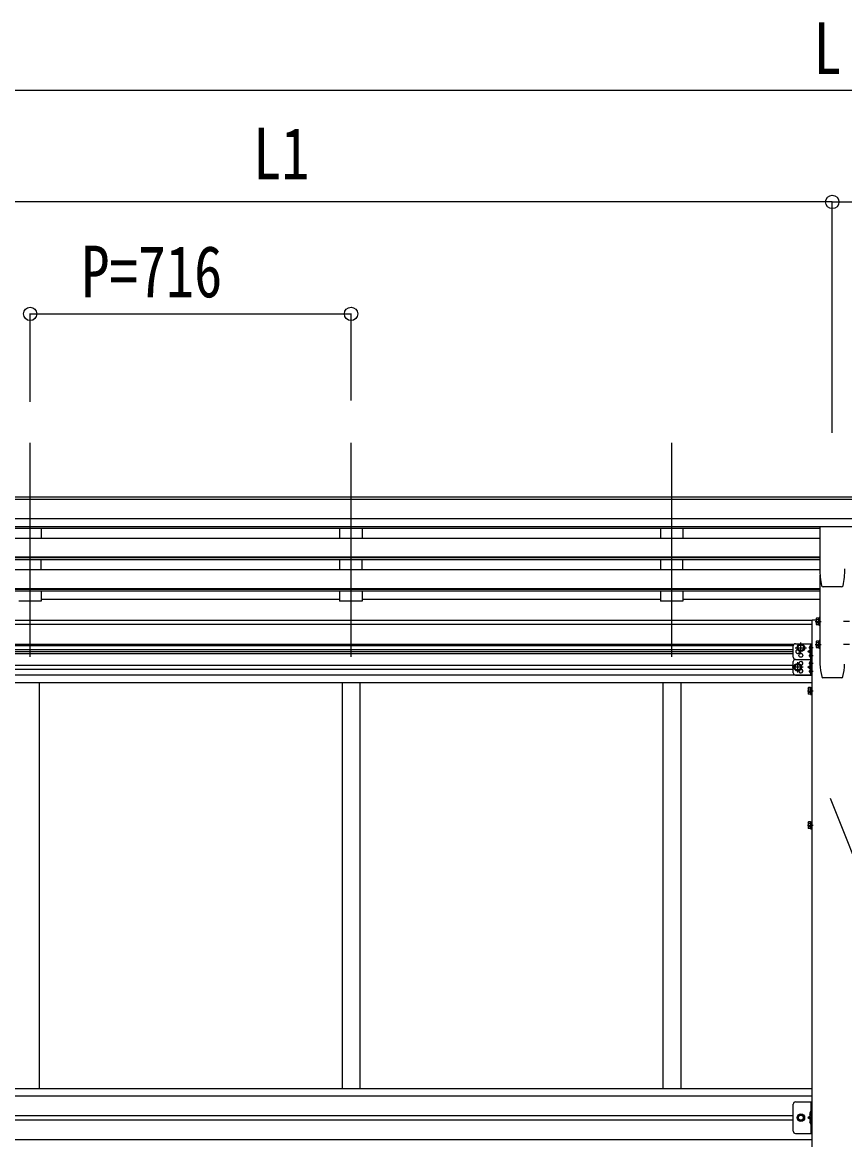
# Model space of a CAD drawing. Units: millimetres, scale not verified. Extents: x -14718 to 14718, y -10395 to 10395.
# Drawn here: x -2460 to -625, y -2684 to -188 of the extents above; entities that cross this region are included whole.
import ezdxf
from ezdxf.enums import TextEntityAlignment as Align

# ---------------------------------------------------------------- set-up
doc = ezdxf.new("R2010")
doc.units = ezdxf.units.MM
doc.header["$LTSCALE"] = 40
for name, color, linetype in [('0-3_YKK_12', 2, 'Continuous'), ('0-4_YKK_13', 4, 'Continuous'), ('0-5_YKK_A1', 4, 'Continuous'), ('0-6_YKK_D', 6, 'Continuous')]:
    doc.layers.add(name, color=color, linetype=linetype)
doc.styles.add('ＭＳ ゴシック', font='')
doc.styles.get('ＭＳ ゴシック').set_extended_font_data('MS Gothic')

msp = doc.modelspace()

# ---------------------------------------------------------------- linework, layer by layer
at = {"layer": '0-3_YKK_12'}
for p, q in [((-2443.47, -1127.33), (-2443.47, -1604.85)), ((-1727.47, -1127.33), (-1727.47, -1604.85)), ((-1011.47, -1127.33), (-1011.47, -1604.85))]:
    msp.add_line(p, q, dxfattribs=at)
at = {"layer": '0-4_YKK_13'}
for p, q in [((-680.97, -1315.57), (-680.97, -1408.66)), ((-625.47, -1315.07), (-680.47, -1315.07)), ((-629.1, -1446.38), (-629.08, -1446.42)), ((-673.42, -1449.13), (-673.44, -1449.16)), ((-632.49, -1449.16), (-673.44, -1449.16)), ((-632.49, -1449.16), (-632.52, -1449.13)), ((-689.17, -1519.55), (-688.59, -1518.55)), ((-689.17, -1519.55), (-689.17, -1532.55)), ((-683.67, -1518.55), (-688.59, -1518.55)), ((-683.67, -1518.35), (-683.67, -1533.75)), ((-683.67, -1518.35), (-682.07, -1518.35)), ((-683.67, -1518.55), (-683.67, -1533.56)), ((-683.67, -1522.05), (-683.67, -1530.05)), ((-690.97, -1526.05), (-677.97, -1526.05)), ((-689.17, -1532.55), (-688.59, -1533.56)), ((-683.67, -1522.3), (-688.59, -1522.3)), ((-683.67, -1529.8), (-688.59, -1529.8)), ((-683.67, -1533.56), (-688.59, -1533.56)), ((-683.67, -1533.75), (-682.07, -1533.75)), ((-614.97, -1526.05), (-627.97, -1526.05)), ((-689.17, -1570.91), (-688.59, -1569.9)), ((-689.17, -1570.91), (-689.17, -1583.91)), ((-683.67, -1569.9), (-688.59, -1569.9)), ((-683.67, -1569.71), (-683.67, -1585.11)), ((-683.67, -1569.71), (-682.07, -1569.71)), ((-683.67, -1569.9), (-683.67, -1584.92)), ((-740.17, -1605.84), (-740.17, -1580.84)), ((-735.67, -1584.84), (-710.66, -1584.84)), ((-735.17, -1575.84), (-698.17, -1575.84)), ((-723.17, -1596.34), (-723.17, -1573.34)), ((-700.67, -1593.34), (-707.67, -1593.34)), ((-705.55, -1584.34), (-695.67, -1584.34)), ((-703.85, -1583.84), (-703.05, -1583.89)), ((-703.85, -1584.85), (-703.05, -1584.8)), ((-703.05, -1583.89), (-703.05, -1584.8)), ((-701.36, -1579.69), (-701.17, -1579.69)), ((-701.36, -1589), (-701.17, -1589)), ((-700.67, -1610.84), (-700.67, -1575.84)), ((-700.67, -1588.5), (-700.67, -1580.19)), ((-698.17, -1610.84), (-698.17, -1575.84)), ((-690.97, -1577.41), (-677.97, -1577.41)), ((-689.17, -1583.91), (-688.59, -1584.92)), ((-683.67, -1573.66), (-688.59, -1573.66)), ((-683.67, -1581.16), (-688.59, -1581.16)), ((-683.67, -1584.92), (-688.59, -1584.92)), ((-683.67, -1573.41), (-683.67, -1581.41)), ((-683.67, -1585.11), (-682.07, -1585.11)), ((-614.97, -1577.41), (-627.97, -1577.41)), ((-740.17, -1640.84), (-740.17, -1615.84)), ((-735.17, -1610.84), (-698.17, -1610.84)), ((-735.17, -1610.84), (-698.17, -1610.84)), ((-730.17, -1639.84), (-730.17, -1616.84)), ((-705.55, -1602.34), (-695.67, -1602.34)), ((-705.55, -1619.34), (-695.67, -1619.34)), ((-703.85, -1601.84), (-703.05, -1601.89)), ((-703.85, -1602.85), (-703.05, -1602.79)), ((-703.85, -1618.84), (-703.05, -1618.89)), ((-703.85, -1619.85), (-703.05, -1619.8)), ((-703.05, -1601.89), (-703.05, -1602.79)), ((-703.05, -1618.89), (-703.05, -1619.8)), ((-701.36, -1597.69), (-701.17, -1597.69)), ((-701.36, -1607), (-701.17, -1607)), ((-701.36, -1614.69), (-701.17, -1614.69)), ((-700.67, -1606.5), (-700.67, -1598.19)), ((-700.67, -1645.84), (-700.67, -1610.84)), ((-700.67, -1623.5), (-700.67, -1615.19)), ((-698.17, -1616.59), (-700.67, -1616.59)), ((-698.17, -1645.84), (-698.17, -1610.84)), ((-717.66, -1628.34), (-742.67, -1628.34)), ((-735.17, -1645.84), (-698.17, -1645.84)), ((-700.67, -1628.34), (-707.67, -1628.34)), ((-705.55, -1637.34), (-695.67, -1637.34)), ((-703.85, -1636.84), (-703.05, -1636.89)), ((-703.85, -1637.85), (-703.05, -1637.79)), ((-703.05, -1636.89), (-703.05, -1637.79)), ((-701.36, -1624), (-701.17, -1624)), ((-701.36, -1632.69), (-701.17, -1632.69)), ((-701.36, -1642), (-701.17, -1642)), ((-698.17, -1622.09), (-700.67, -1622.09)), ((-700.67, -1641.5), (-700.67, -1633.19)), ((-698.17, -1634.59), (-700.67, -1634.59)), ((-698.17, -1640.09), (-700.67, -1640.09)), ((-708.67, -1681.44), (-695.67, -1681.44)), ((-706.87, -1674.94), (-706.29, -1673.93)), ((-706.87, -1674.94), (-706.87, -1687.94)), ((-706.87, -1687.94), (-706.29, -1688.94)), ((-701.37, -1673.93), (-706.29, -1673.93)), ((-701.37, -1677.68), (-706.29, -1677.68)), ((-701.37, -1685.19), (-706.29, -1685.19)), ((-701.37, -1688.94), (-706.29, -1688.94)), ((-701.37, -1673.74), (-701.37, -1689.14)), ((-701.37, -1673.74), (-699.77, -1673.74)), ((-701.37, -1673.93), (-701.37, -1688.94)), ((-701.37, -1677.44), (-701.37, -1685.44)), ((-701.37, -1689.14), (-699.77, -1689.14)), ((-708.67, -1981.44), (-695.67, -1981.44)), ((-706.87, -1974.94), (-706.29, -1973.93)), ((-706.87, -1974.94), (-706.87, -1987.94)), ((-706.87, -1987.94), (-706.29, -1988.94)), ((-701.37, -1973.93), (-706.29, -1973.93)), ((-701.37, -1977.68), (-706.29, -1977.68)), ((-701.37, -1985.19), (-706.29, -1985.19)), ((-701.37, -1988.94), (-706.29, -1988.94)), ((-701.37, -1973.74), (-701.37, -1989.14)), ((-701.37, -1973.74), (-699.77, -1973.74)), ((-701.37, -1973.93), (-701.37, -1988.94)), ((-701.37, -1977.44), (-701.37, -1985.44)), ((-701.37, -1989.14), (-699.77, -1989.14)), ((-740.17, -2664.44), (-740.17, -2604.44)), ((-735.17, -2599.44), (-698.17, -2599.44)), ((-700.67, -2599.44), (-700.67, -2669.44)), ((-700.67, -2629.44), (-707.67, -2634.44)), ((-700.67, -2634.44), (-707.67, -2634.44)), ((-700.67, -2639.44), (-707.67, -2634.44)), ((-701.17, -2621.44), (-701.97, -2621.58)), ((-701.17, -2629.44), (-701.97, -2629.29)), ((-701.17, -2639.44), (-701.97, -2639.58)), ((-701.17, -2629.44), (-700.67, -2629.35)), ((-701.17, -2647.44), (-701.97, -2647.29)), ((-701.17, -2647.44), (-700.67, -2647.35))]:
    msp.add_line(p, q, dxfattribs=at)
for points in [[(-680.97, -1315.57), (-680.96, -1315.49), (-680.94, -1315.4), (-680.9, -1315.32), (-680.85, -1315.25), (-680.79, -1315.19), (-680.72, -1315.14), (-680.64, -1315.1), (-680.55, -1315.08), (-680.47, -1315.07)], [(-730.67, -1584.84), (-726.92, -1578.34), (-719.41, -1578.34), (-715.66, -1584.84)], [(-730.67, -1584.84), (-726.92, -1591.34), (-719.41, -1591.34), (-715.66, -1584.84)], [(-701.55, -1597.72), (-707.67, -1593.34), (-701.55, -1588.98)], [(-722.66, -1628.34), (-726.41, -1621.84), (-733.92, -1621.84), (-737.67, -1628.34)], [(-722.66, -1628.34), (-726.41, -1634.84), (-733.92, -1634.84), (-737.67, -1628.34)], [(-701.55, -1632.72), (-707.67, -1628.34), (-701.55, -1623.98)], [(-735.17, -2669.44), (-698.17, -2669.44), (-698.17, -2599.44)], [(-700.28, -2625.44), (-700.91, -2624.25), (-703.15, -2623.14)], [(-700.28, -2625.44), (-700.91, -2626.62), (-703.15, -2627.74)], [(-700.28, -2643.44), (-700.91, -2642.25), (-703.15, -2641.14)], [(-700.28, -2643.44), (-700.91, -2644.62), (-703.15, -2645.74)], [(-701.17, -2629.44), (-701.17, -2621.44), (-700.67, -2621.52), (-700.67, -2629.35)], [(-701.17, -2647.44), (-701.17, -2639.44), (-700.67, -2639.52), (-700.67, -2647.35)]]:
    msp.add_lwpolyline(points, dxfattribs=at)
for points in [[(-680.47, -1534.55), (-680.47, -1517.55), (-682.07, -1517.55), (-682.07, -1534.55)], [(-680.47, -1585.91), (-680.47, -1568.91), (-682.07, -1568.91), (-682.07, -1585.91)], [(-698.17, -1689.94), (-698.17, -1672.94), (-699.77, -1672.94), (-699.77, -1689.94)], [(-698.17, -1989.94), (-698.17, -1972.94), (-699.77, -1972.94), (-699.77, -1989.94)], [(-715.66, -2634.44), (-719.41, -2640.94), (-726.92, -2640.94), (-730.67, -2634.44), (-726.92, -2627.94), (-719.41, -2627.94)]]:
    msp.add_lwpolyline(points, close=True, dxfattribs=at)
for centre, radius in [((-723.17, -1584.84), 8.5), ((-723.17, -1584.84), 7.5), ((-723.17, -1584.84), 6.5), ((-730.17, -1628.34), 8.5), ((-730.17, -1628.34), 7.5), ((-730.17, -1628.34), 6.5), ((-723.17, -1601.84), 4.25), ((-723.17, -2634.44), 8.5), ((-723.17, -2634.44), 7.5), ((-723.17, -2634.44), 6.5), ((-723.17, -2634.44), 5.5)]:
    msp.add_circle(centre, radius, dxfattribs=at)
for centre, radius, start, end in [((-505.47, -1408.66), 175.5, 180, 192.42235), ((-800.47, -1408.66), 175.5, 347.57765, 0), ((-673.44, -1445.66), 3.5, 192.42235, 270), ((-632.49, -1445.66), 3.5, 270, 347.57765), ((-685.85, -1520.42), 3.32, 145.61575, 214.38425), ((-676.75, -1526.05), 12.42, 162.41205, 197.58795), ((-685.85, -1531.68), 3.32, 145.61575, 214.38425), ((-685.85, -1571.78), 3.32, 145.61575, 214.38425), ((-735.17, -1580.84), 5, 90, 180), ((-730.17, -1593.34), 4.25, 94.76077, 6.29431), ((-697.87, -1584.35), 6, 132.23581, 175.17204), ((-697.87, -1584.35), 6, 184.82796, 227.76419), ((-701.36, -1580.5), 0.8, 90, 132.23581), ((-701.36, -1588.2), 0.8, 227.76419, 270), ((-701.17, -1580.19), 0.5, 0, 90), ((-701.17, -1588.5), 0.5, 270, 0), ((-676.75, -1577.41), 12.42, 162.41205, 197.58795), ((-685.85, -1583.04), 3.32, 145.61575, 214.38425), ((-735.17, -1605.84), 5, 180, 270), ((-735.17, -1615.84), 5, 90, 180), ((-723.17, -1619.84), 4.25, 274.76077, 186.29431), ((-697.87, -1602.34), 6, 132.23581, 175.17204), ((-697.87, -1602.34), 6, 184.82796, 227.76419), ((-697.87, -1619.35), 6, 132.23581, 175.17204), ((-697.87, -1619.35), 6, 184.82796, 227.76419), ((-701.36, -1598.49), 0.8, 90, 132.23581), ((-701.36, -1606.2), 0.8, 227.76419, 270), ((-701.36, -1615.5), 0.8, 90, 132.23581), ((-701.17, -1598.19), 0.5, 0, 90), ((-701.17, -1606.5), 0.5, 270, 0), ((-701.17, -1615.19), 0.5, 0, 90), ((-735.17, -1640.84), 5, 180, 270), ((-723.17, -1636.84), 4.25, 173.70569, 85.23923), ((-697.87, -1637.34), 6, 132.23581, 175.17204), ((-697.87, -1637.34), 6, 184.82796, 227.76419), ((-701.36, -1623.2), 0.8, 227.76419, 270), ((-701.36, -1633.49), 0.8, 90, 132.23581), ((-701.36, -1641.2), 0.8, 227.76419, 270), ((-701.17, -1623.5), 0.5, 270, 0), ((-701.17, -1633.19), 0.5, 0, 90), ((-701.17, -1641.5), 0.5, 270, 0), ((-703.55, -1675.81), 3.32, 145.61575, 214.38425), ((-694.45, -1681.44), 12.42, 162.41205, 197.58795), ((-703.55, -1687.06), 3.32, 145.61575, 214.38425), ((-703.55, -1975.81), 3.32, 145.61575, 214.38425), ((-694.45, -1981.44), 12.42, 162.41205, 197.58795), ((-703.55, -1987.06), 3.32, 145.61575, 214.38425), ((-735.17, -2604.44), 5, 90, 180), ((-697.07, -2625.44), 6.5, 147.94412, 212.05588), ((-697.07, -2643.44), 6.5, 147.94412, 212.05588), ((-701.81, -2622.46), 0.9, 100, 147.94412), ((-701.81, -2628.41), 0.9, 212.05588, 260), ((-701.81, -2640.46), 0.9, 100, 147.94412), ((-735.17, -2664.44), 5, 180, 270), ((-701.81, -2646.41), 0.9, 212.05588, 260)]:
    msp.add_arc(centre, radius, start, end, dxfattribs=at)
at = {"layer": '0-5_YKK_A1'}
for p, q in [((1846.03, -1248.34), (-3152.97, -1248.34)), ((1846.03, -1253.56), (-3152.97, -1253.56)), ((1846.03, -1297.09), (-3152.97, -1297.09)), ((1846.03, -1314.94), (-3152.97, -1314.94)), ((-3025.47, -1318.19), (-680.97, -1318.19)), ((-2418.47, -1318.29), (-2418.47, -1340.25)), ((-1752.47, -1318.29), (-1752.47, -1340.25)), ((-1702.47, -1318.29), (-1702.47, -1340.25)), ((-1036.47, -1318.29), (-1036.47, -1340.25)), ((-986.47, -1318.29), (-986.47, -1340.25)), ((-3025.47, -1340.25), (-680.97, -1340.25)), ((-3025.47, -1382.13), (-680.97, -1382.13)), ((-3025.47, -1383.62), (-680.97, -1383.62)), ((-3025.47, -1387.94), (-680.97, -1387.94)), ((-2418.47, -1410.26), (-2418.47, -1387.94)), ((-1752.47, -1387.94), (-1752.47, -1410.26)), ((-1702.47, -1410.26), (-1702.47, -1387.94)), ((-1036.47, -1387.94), (-1036.47, -1410.26)), ((-986.47, -1410.26), (-986.47, -1387.94)), ((-3159.47, -1410.26), (-680.96, -1410.26)), ((-680.47, -1421.9), (-680.47, -1621.27)), ((-3009.27, -1458.05), (-680.47, -1458.05)), ((-3007.62, -1452.23), (-680.47, -1452.23)), ((-3007.37, -1453.73), (-680.47, -1453.73)), ((-2418.47, -1458.05), (-2418.47, -1481.09)), ((-1752.47, -1458.05), (-1752.47, -1481.09)), ((-1702.47, -1458.05), (-1702.47, -1481.09)), ((-1036.47, -1458.05), (-1036.47, -1481.09)), ((-986.47, -1458.05), (-986.47, -1481.09)), ((-2418.47, -1481.09), (-2468.47, -1481.09)), ((-2418.47, -1476.15), (-1752.47, -1476.15)), ((-1702.47, -1481.09), (-1752.47, -1481.09)), ((-1702.47, -1476.15), (-1036.47, -1476.15)), ((-986.47, -1481.09), (-1036.47, -1481.09)), ((-986.47, -1476.15), (-680.47, -1476.15)), ((-3008.27, -1523.16), (-698.17, -1523.16)), ((-2851.49, -1532.25), (-698.17, -1532.25)), ((-698.17, -1522.94), (-689.17, -1522.94)), ((-698.17, -3926.94), (-698.17, -1522.94)), ((-2872.08, -1576.94), (-738.29, -1576.94)), ((-740.17, -1580.44), (-2872.08, -1580.44)), ((-740.17, -1589.44), (-2872.08, -1589.44)), ((-2872.08, -1592.94), (-740.17, -1592.94)), ((-2872.08, -1597.84), (-740.17, -1597.84)), ((-2952.27, -1632.84), (-740.17, -1632.84)), ((-698.17, -1646.34), (-2952.27, -1646.34)), ((-2872.07, -1623.84), (-740.17, -1623.84)), ((-2952.27, -1662.34), (-698.17, -1662.34)), ((-2422.97, -1662.34), (-2422.97, -2569.44)), ((-1746.97, -1662.34), (-1746.97, -2569.44)), ((-1706.97, -1662.34), (-1706.97, -2569.44)), ((-1030.97, -1662.34), (-1030.97, -2569.44)), ((-990.97, -1662.34), (-990.97, -2569.44)), ((-632.18, -1651.74), (-673.76, -1651.74)), ((-2952.27, -2569.44), (-698.17, -2569.44)), ((-2952.27, -2585.44), (-698.17, -2585.44)), ((-2952.27, -2629.94), (-740.17, -2629.94)), ((-2952.27, -2638.94), (-740.17, -2638.94)), ((-2952.27, -2683.44), (-698.17, -2683.44))]:
    msp.add_line(p, q, dxfattribs=at)
for centre, radius, start, end in [((-495.77, -1610.74), 185, 183.26341, 192.05152), ((-810.17, -1610.74), 185, 347.94848, 356.73659), ((-673.76, -1648.74), 3, 192.05152, 270), ((-632.18, -1648.74), 3, 270, 347.94848)]:
    msp.add_arc(centre, radius, start, end, dxfattribs=at)
at = {"layer": '0-6_YKK_D'}
for p, q in [((-3003.97, -339.29), (1698.03, -339.29)), ((-652.97, -589.29), (-3053.47, -589.29)), ((-652.97, -1104.77), (-652.97, -588.29)), ((-652.97, -1104.77), (-652.97, -588.29)), ((-652.97, -589.29), (1747.53, -589.29)), ((-2442.97, -1035.91), (-2442.97, -838.29)), ((-2442.97, -839.29), (-1726.97, -839.29)), ((-1726.97, -1033.02), (-1726.97, -838.29)), ((-657.83, -1920.69), (-490.98, -2340.5))]:
    msp.add_line(p, q, dxfattribs=at)
for centre in [(-652.97, -589.29), (-652.97, -589.29), (-2442.97, -839.29), (-1726.97, -839.29)]:
    msp.add_circle(centre, 14.88, dxfattribs=at)

# ---------------------------------------------------------------- texts
at = {"layer": '0-6_YKK_D', "style": 'ＭＳ ゴシック', "width": 0.8}
for s, p in [('L', (-694.97, -338.29)), ('L1', (-1945.62, -573.29)), ('P=716', (-2328.57, -836.96))]:
    msp.add_text(s, height=115.5, dxfattribs=at).set_placement(p, align=Align.BOTTOM_LEFT)

doc.saveas('drawing.dxf')
